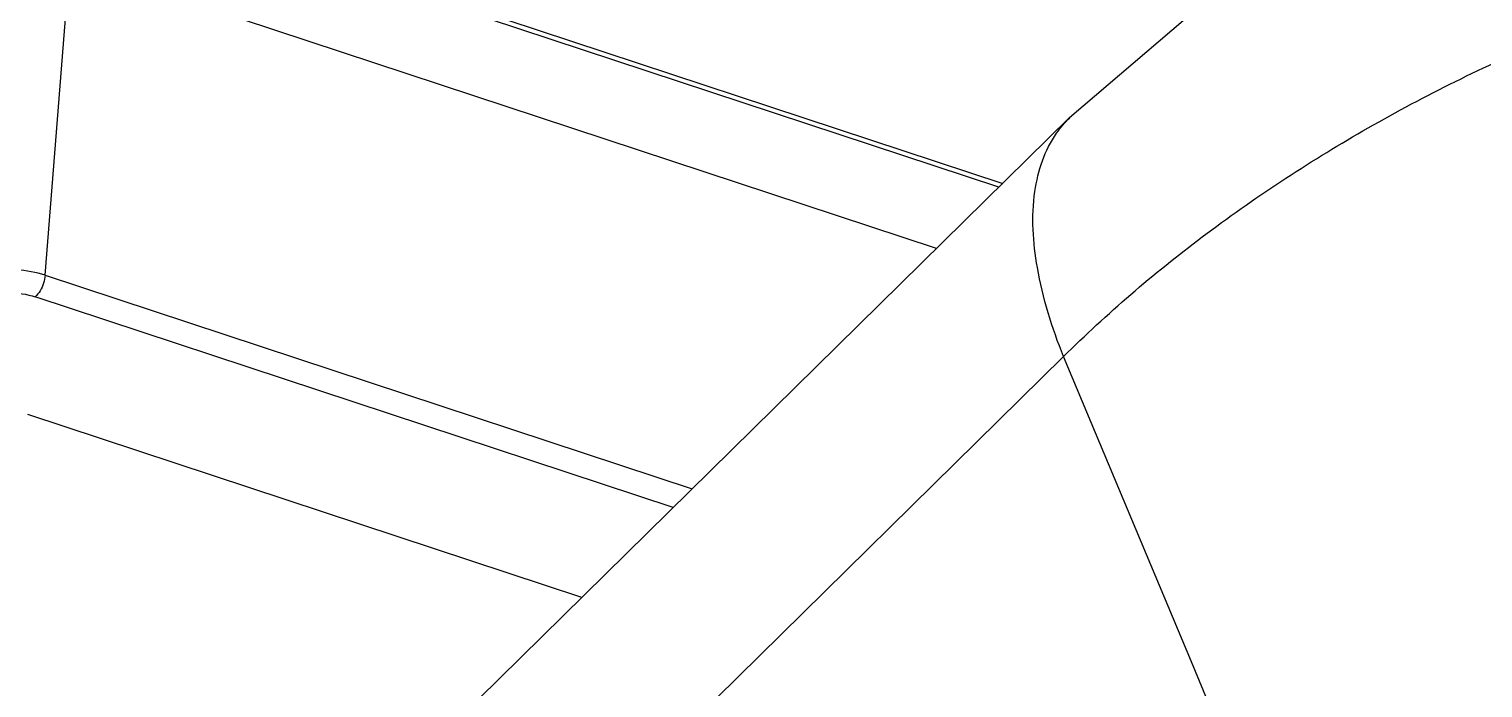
# Model space of a CAD drawing. Header units: millimetres. Extents: x 1786 to 2940, y -3417 to -1928.
# Drawn here: x 2188.94 to 2204.26, y -3209.65 to -3202.71 of the extents above; entities that cross this region are included whole.
import ezdxf

# ---------------------------------------------------------------- set-up
doc = ezdxf.new("R2010")
doc.units = ezdxf.units.MM

# ---------------------------------------------------------------- blocks, each defined once
blk = doc.blocks.new('*u7')
at = {"color": 7, "linetype": 'Continuous'}
for p, q in [((110.8438704190999, 23.58623586367753, -3e-09), (-8.048151941500237, -93.34649191962262, -3e-09)), ((110.7732872758997, 20.78795431947742, -3e-09), (-8.118735185199967, -96.14477356282259, -3e-09)), ((-12.06669089810021, -83.74752228192256, -3e-09), (-9.544049343799998, -89.77333074042258, -3e-09)), ((-9.544049343799998, -89.77333074042258, -3e-09), (-8.048151941500237, -93.34649191962262, -3e-09)), ((-2.408078008700159, -90.52822580932252, -3e-09), (4.075606895999954, -92.66851821122259, -3e-09)), ((-3.478200033300254, -91.58071263652255, -3e-09), (3.989966127999651, -94.04598655492259, -3e-09)), ((3.873102611399645, -94.29986148042258, -3e-09), (-3.700829887600321, -91.79967363692253, -3e-09)), ((3.873102611399645, -94.29986148042258, -3e-09), (3.582343501099785, -97.96240370842247, -3e-09)), ((-6.562014703700243, -94.61370723312257, -3e-09), (3.582343501099785, -97.96240370842247, -3e-09)), ((4.1555215761, -99.16914906102261, -3e-09), (-7.336617059900163, -95.37554444182251, -3e-09)), ((-7.291590751799959, -95.33126014992263, -3e-09), (4.062441953999951, -99.07927540482251, -3e-09))]:
    blk.add_line(p, q, dxfattribs=at)
at = {"color": 7, "linetype": 'Continuous', "elevation": -3e-09}
blk.add_lwpolyline([(-20.08863177669991, -100.3830319800225), (-18.21467315190012, -100.4578691066224), (-15.9444379462002, -100.1965562193225), (-13.70901245200002, -99.58331745762257), (-11.57373785129994, -98.64687676502263), (-9.608501588900253, -97.41398010992248), (-8.118265645200154, -96.14428521382251)], dxfattribs=at)
at = {"color": 7, "linetype": 'Continuous'}
for points, start_tangent, end_tangent in [([(-8.048174691300119, -93.34648407352256, -3e-09), (-9.67118343600032, -94.74846074182256, -3e-09), (-11.55227429820025, -95.9894570081226, -3e-09), (-13.62166797250029, -97.02358971292256, -3e-09), (-15.80116753240009, -97.8117947193225, -3e-09), (-18.00996700830001, -98.32484769422263, -3e-09), (-20.16460512120011, -98.54335522752262, -3e-09), (-22.18525171130022, -98.45907939272251, -3e-09)], (-0.7088993898208278, -0.7053096164888567), (-0.992620328126245, 0.1212636969193418)), ([(-8.0481519578002, -93.3464919357225, -3e-09), (-7.741023933400356, -94.39048728562261, -3e-09), (-7.713131556800363, -95.28079771052262, -3e-09), (-7.966173541200078, -95.96320102282243, -3e-09), (-8.119646914500208, -96.14286450382247, -3e-09)], (0.3726939025307391, -0.927954338863938), (-0.7169494153218213, -0.6971251938279799)), ([(5.570160746399779, -93.61260639512261, -3e-09), (5.298536465199959, -93.82304238312258, -3e-09), (4.990341997099677, -93.97498916292261, -3e-09), (4.625609264900049, -94.07586635792245, -3e-09), (4.303994047999822, -94.09865360892263, -3e-09), (3.989966127999651, -94.04598655492259, -3e-09)], (-0.7127826141845407, -0.7013850190275326), (-0.9495722902354807, 0.3135481870732857)), ([(3.873208787599651, -94.29983849682253, -3e-09), (4.206537267599742, -94.36417231892256, -3e-09), (4.552160108999942, -94.36447998182257, -3e-09), (4.947344997000073, -94.30290390312257, -3e-09), (5.319914825099659, -94.19128299272256, -3e-09), (5.621534728200004, -94.05598889112252, -3e-09), (5.871938873799991, -93.8984320528225, -3e-09)], (0.9566630481560403, -0.2911972051596545), (0.7957225017338151, 0.6056613742302531)), ([(3.873069978300009, -94.2998506680226, -3e-09), (3.893191986199781, -94.20638114172243, -3e-09), (3.933347453999886, -94.11861933162254, -3e-09), (3.989966127999651, -94.04598655492259, -3e-09)], (0.1007772636125785, 0.9949090124924796), (0.7129570055249653, 0.7012077497239135))]:
    blk.add_spline(points, degree=3, dxfattribs=dict(at, start_tangent=start_tangent, end_tangent=end_tangent))

msp = doc.modelspace()

# ---------------------------------------------------------------- block references
at = {"xscale": 0.9, "yscale": 0.9, "zscale": 0.9, "rotation": 180}
msp.add_blockref('*u7', (2192.597596510989, -3290.172640427477, -3e-09), dxfattribs=at)

doc.saveas('drawing.dxf')
